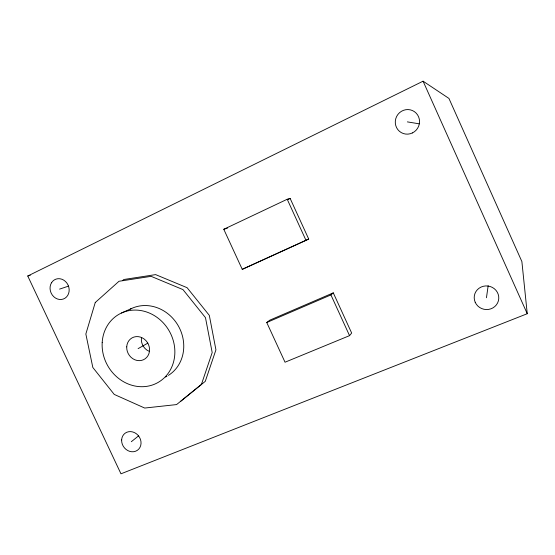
<?xml version="1.0" encoding="UTF-8"?>
<svg xmlns="http://www.w3.org/2000/svg" width="555" height="555" viewBox="0 0 555 555"><rect width="100%" height="100%" fill="white"/><g stroke="black" fill="none" stroke-linecap="round" stroke-linejoin="round"><path stroke-width="0.83" d="M486.451 297.757L488.164 285.763M349.546 335.643L351.655 333.049L333.284 292.853L269.869 320.138L266.747 322.51L285.034 362.214L349.546 335.643L330.933 294.913L333.284 292.853M122.572 280.636L123.848 279.498L155.629 274.614L187.097 287.691L209.318 315.379L215.937 349.851L205.274 381.347L180.687 401.3M131.313 441.711L138.715 435.772M138.098 348.644L147.873 343.115M305.999 240.364L308.691 239.018L290.154 198.454L287.212 199.259L223.783 229.284L242.244 269.341L305.999 240.364L287.212 199.259M27.75 276.008L423.077 81.19L448.94 98.429L521.88 261.551L527.25 313.721L120.969 473.81L27.75 276.008L30.241 275.301M242.244 269.341L308.691 239.018M287.809 199.564L290.154 198.454M121.448 313.034L131.681 308.434M266.747 322.51L330.933 294.913M59.586 289.113L68.619 286.089M223.783 229.284L227.481 228.112M407.37 121.885L419.171 123.82M423.077 81.19L527.25 313.721M148.955 351.218A11.87 10.739 59.7 0 1 141.532 337.495M166.965 376.241A38.253 34.535 59.7 0 1 165.501 376.998M130.21 309.156A38.253 34.535 59.7 0 1 178.19 325.674A38.253 34.535 59.7 0 1 168.387 375.395M95.252 302.517L85.845 334.006L92.824 367.459L114.226 394.418L144.702 408.05L176.58 404.581L201.423 384.421L212.19 352.55L205.475 317.647L182.97 289.599L151.133 276.348L118.999 281.274L95.252 302.517M475.198 302.267A12.307 11.808 8.9 0 0 496.35 304.924A12.307 11.808 8.9 0 0 487.935 286.019A12.307 11.808 8.9 0 0 475.198 302.267M412.414 132.936A12.377 12.043 -59.9 0 0 414.481 111.701A12.377 12.043 -59.9 0 0 395.34 120.934A12.377 12.043 -59.9 0 0 412.414 132.936M121.642 439.955A10.517 9.248 53.8 0 0 135.76 451.173A10.517 9.248 53.8 0 0 136.62 433.954A10.517 9.248 53.8 0 0 121.642 439.955M51.497 282.779A10.621 9.366 66.6 0 0 59.274 299.436A10.621 9.366 66.6 0 0 68.064 285.062A10.621 9.366 66.6 0 0 51.497 282.779M126.727 346.875A12.349 11.1 59.7 0 0 143.322 359.813A12.349 11.1 59.7 0 0 144.369 339.174A12.349 11.1 59.7 0 0 126.727 346.875M102.189 342.504A39.287 35.319 59.7 0 0 154.692 384.136A39.287 35.319 59.7 0 0 158.591 318.556A39.287 35.319 59.7 0 0 102.189 342.504"/></g></svg>
